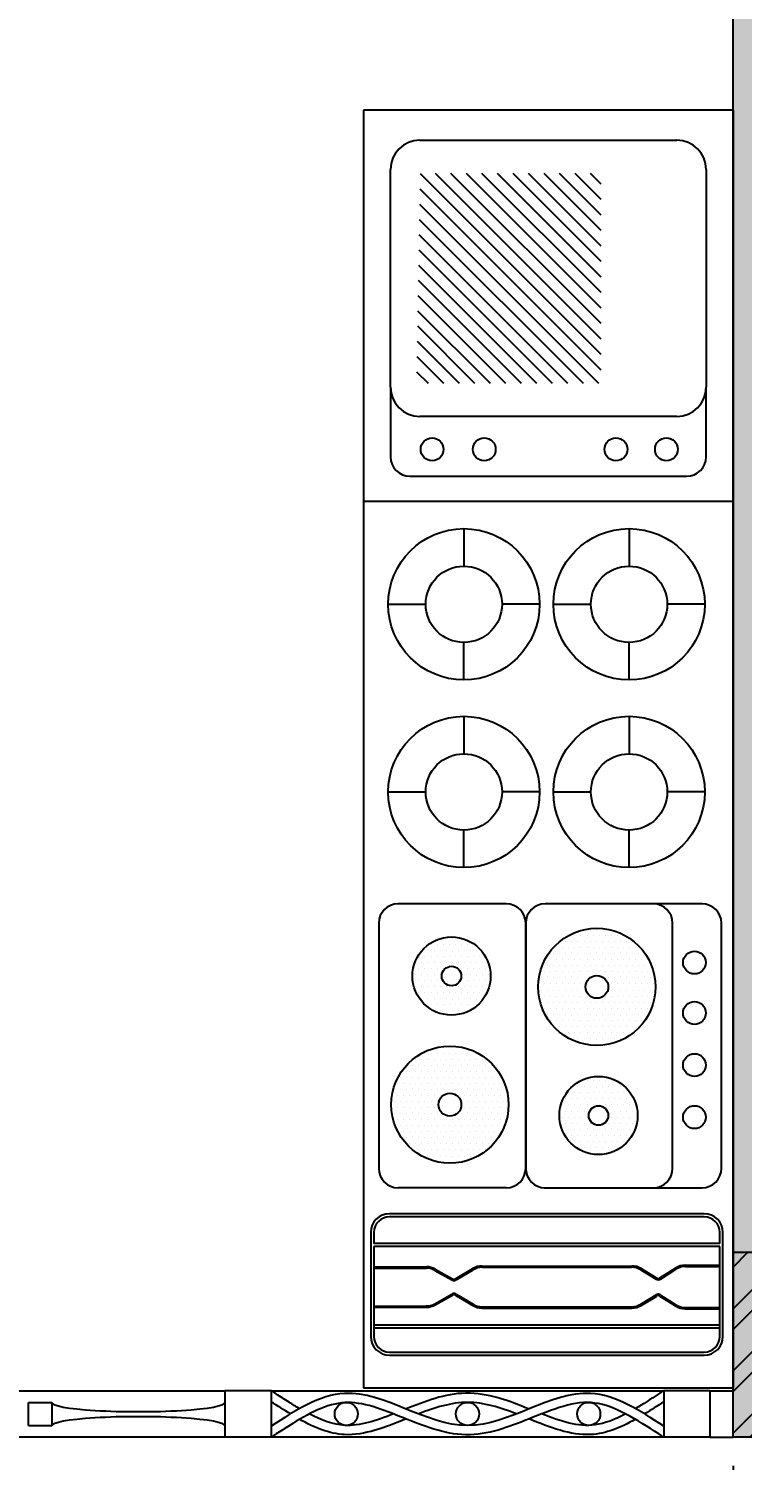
# Model space of a CAD drawing. Header units: millimetres. Extents: x 3409 to 3822, y 896 to 1108.
# Drawn here: x 3473.649 to 3475.194, y 1080.081 to 1083.181 of the extents above; entities that cross this region are included whole.
import ezdxf

# ---------------------------------------------------------------- set-up
doc = ezdxf.new("R2010")
doc.units = ezdxf.units.MM
for name, color, linetype in [('a-epipla', 8, 'Continuous'), ('a-toixoi', 5, 'Continuous'), ('DS_ST_quote 1_50', 7, 'Continuous'), ('Layer1', 5, 'Continuous'), ('ypostilwmata', 232, 'Continuous')]:
    doc.layers.add(name, color=color, linetype=linetype)
doc.styles.get("Standard").update_dxf_attribs({"font": 'arial.ttf'})
doc.dimstyles.get("Standard").update_dxf_attribs({"dimtxt": 0.18, "dimasz": 0.18, "dimexe": 0.18, "dimexo": 0.0625, "dimgap": 0.09, "dimtad": 0, "dimtih": 1, "dimtoh": 1, "dimdec": 4, "dimzin": 0, "dimdsep": 46, "dimtxsty": 'Standard', "dimcen": 0.09, "dimadec": 0, "dimazin": 0, "dimtfac": 1, "dimtdec": 4, "dimtofl": 0, "dimtmove": 0, "dimatfit": 3, "dimfxl": 1, "dimtolj": 1, "dimtzin": 0, "dimarcsym": 0})

# ---------------------------------------------------------------- blocks, each defined once
blk = doc.blocks.new('*X26')
at = {"color": 0}
for p, q in [((105.51402, 122.5058), (105.62727, 122.61905)), ((105.51402, 122.51641), (105.61666, 122.61905)), ((105.51402, 122.52701), (105.60606, 122.61905)), ((105.51402, 122.53762), (105.59545, 122.61905)), ((105.51402, 122.54823), (105.58485, 122.61905)), ((105.51402, 122.55883), (105.57424, 122.61905)), ((105.51402, 122.56944), (105.56363, 122.61905)), ((105.51402, 122.58005), (105.55303, 122.61905)), ((105.51402, 122.59065), (105.54242, 122.61905)), ((105.51402, 122.60126), (105.53181, 122.61905)), ((105.51402, 122.61187), (105.52121, 122.61905)), ((105.51429, 122.49546), (105.63788, 122.61905)), ((105.52471, 122.49527), (105.64848, 122.61905)), ((105.53513, 122.49509), (105.65766, 122.61762)), ((105.54556, 122.49491), (105.65766, 122.60701)), ((105.55598, 122.49472), (105.65766, 122.5964)), ((105.5664, 122.49454), (105.65766, 122.5858)), ((105.57683, 122.49436), (105.65766, 122.57519)), ((105.58725, 122.49417), (105.65766, 122.56458)), ((105.59767, 122.49399), (105.65766, 122.55398)), ((105.6081, 122.49381), (105.65766, 122.54337)), ((105.61852, 122.49363), (105.65766, 122.53276)), ((105.62895, 122.49344), (105.65766, 122.52216)), ((105.63937, 122.49326), (105.65766, 122.51155)), ((105.64979, 122.49308), (105.65766, 122.50094))]:
    blk.add_line(p, q, dxfattribs=at)
blk = doc.blocks.new('*X27')
at = {"color": 0}
for p, q in [((105.8109, 122.8594), (105.8109, 122.8594)), ((105.8203, 122.8594), (105.8203, 122.8594)), ((105.8297, 122.8594), (105.8297, 122.8594)), ((105.8391, 122.8594), (105.8391, 122.8594)), ((105.7594, 122.8312), (105.7594, 122.8312)), ((105.7641, 122.8406), (105.7641, 122.8406)), ((105.7687, 122.8312), (105.7687, 122.8312)), ((105.7734, 122.8406), (105.7734, 122.8406)), ((105.7781, 122.85), (105.7781, 122.85)), ((105.7781, 122.8312), (105.7781, 122.8312)), ((105.7828, 122.8406), (105.7828, 122.8406)), ((105.7875, 122.85), (105.7875, 122.85)), ((105.7875, 122.8312), (105.7875, 122.8312)), ((105.7922, 122.8406), (105.7922, 122.8406)), ((105.7969, 122.85), (105.7969, 122.85)), ((105.7969, 122.8312), (105.7969, 122.8312)), ((105.8016, 122.8406), (105.8016, 122.8406)), ((105.8063, 122.85), (105.8063, 122.85)), ((105.8063, 122.8312), (105.8063, 122.8312)), ((105.8109, 122.8406), (105.8109, 122.8406)), ((105.8156, 122.85), (105.8156, 122.85)), ((105.8156, 122.8312), (105.8156, 122.8312)), ((105.8203, 122.8406), (105.8203, 122.8406)), ((105.825, 122.85), (105.825, 122.85)), ((105.825, 122.8312), (105.825, 122.8312)), ((105.8297, 122.8406), (105.8297, 122.8406)), ((105.8344, 122.85), (105.8344, 122.85)), ((105.8344, 122.8312), (105.8344, 122.8312)), ((105.8391, 122.8406), (105.8391, 122.8406)), ((105.8438, 122.85), (105.8438, 122.85)), ((105.8438, 122.8312), (105.8438, 122.8312)), ((105.8484, 122.8406), (105.8484, 122.8406)), ((105.8531, 122.85), (105.8531, 122.85)), ((105.8531, 122.8312), (105.8531, 122.8312)), ((105.8578, 122.8406), (105.8578, 122.8406)), ((105.8625, 122.85), (105.8625, 122.85)), ((105.8625, 122.8312), (105.8625, 122.8312)), ((105.8672, 122.8406), (105.8672, 122.8406)), ((105.8719, 122.8312), (105.8719, 122.8312)), ((105.8766, 122.8406), (105.8766, 122.8406)), ((105.8812, 122.8312), (105.8812, 122.8312)), ((105.75, 122.8125), (105.75, 122.8125)), ((105.7547, 122.8219), (105.7547, 122.8219)), ((105.7594, 122.8125), (105.7594, 122.8125)), ((105.7641, 122.8219), (105.7641, 122.8219)), ((105.7687, 122.8125), (105.7687, 122.8125)), ((105.7734, 122.8219), (105.7734, 122.8219)), ((105.7781, 122.8125), (105.7781, 122.8125)), ((105.7828, 122.8219), (105.7828, 122.8219)), ((105.7875, 122.8125), (105.7875, 122.8125)), ((105.7922, 122.8219), (105.7922, 122.8219)), ((105.7969, 122.8125), (105.7969, 122.8125)), ((105.8016, 122.8219), (105.8016, 122.8219)), ((105.8063, 122.8125), (105.8063, 122.8125)), ((105.8109, 122.8219), (105.8109, 122.8219)), ((105.8156, 122.8125), (105.8156, 122.8125)), ((105.8203, 122.8219), (105.8203, 122.8219)), ((105.825, 122.8125), (105.825, 122.8125)), ((105.8297, 122.8219), (105.8297, 122.8219)), ((105.8344, 122.8125), (105.8344, 122.8125)), ((105.8391, 122.8219), (105.8391, 122.8219)), ((105.8438, 122.8125), (105.8438, 122.8125)), ((105.8484, 122.8219), (105.8484, 122.8219)), ((105.8531, 122.8125), (105.8531, 122.8125)), ((105.8578, 122.8219), (105.8578, 122.8219)), ((105.8625, 122.8125), (105.8625, 122.8125)), ((105.8672, 122.8219), (105.8672, 122.8219)), ((105.8719, 122.8125), (105.8719, 122.8125)), ((105.8766, 122.8219), (105.8766, 122.8219)), ((105.8812, 122.8125), (105.8812, 122.8125)), ((105.8859, 122.8219), (105.8859, 122.8219)), ((105.8906, 122.8125), (105.8906, 122.8125)), ((105.8953, 122.8219), (105.8953, 122.8219)), ((105.9, 122.8125), (105.9, 122.8125)), ((105.7406, 122.7938), (105.7406, 122.7938)), ((105.7453, 122.8031), (105.7453, 122.8031)), ((105.75, 122.7938), (105.75, 122.7938)), ((105.7547, 122.8031), (105.7547, 122.8031)), ((105.7594, 122.7938), (105.7594, 122.7938)), ((105.7641, 122.8031), (105.7641, 122.8031)), ((105.7687, 122.7938), (105.7687, 122.7938)), ((105.7734, 122.8031), (105.7734, 122.8031)), ((105.7781, 122.7938), (105.7781, 122.7938)), ((105.7828, 122.8031), (105.7828, 122.8031)), ((105.7875, 122.7938), (105.7875, 122.7938)), ((105.7922, 122.8031), (105.7922, 122.8031)), ((105.7969, 122.7938), (105.7969, 122.7938)), ((105.8016, 122.8031), (105.8016, 122.8031)), ((105.8063, 122.7938), (105.8063, 122.7938)), ((105.8109, 122.8031), (105.8109, 122.8031)), ((105.8156, 122.7938), (105.8156, 122.7938)), ((105.8203, 122.8031), (105.8203, 122.8031)), ((105.825, 122.7938), (105.825, 122.7938)), ((105.8297, 122.8031), (105.8297, 122.8031)), ((105.8344, 122.7938), (105.8344, 122.7938)), ((105.8391, 122.8031), (105.8391, 122.8031)), ((105.8438, 122.7938), (105.8438, 122.7938)), ((105.8484, 122.8031), (105.8484, 122.8031)), ((105.8531, 122.7938), (105.8531, 122.7938)), ((105.8578, 122.8031), (105.8578, 122.8031)), ((105.8625, 122.7938), (105.8625, 122.7938)), ((105.8672, 122.8031), (105.8672, 122.8031)), ((105.8719, 122.7938), (105.8719, 122.7938)), ((105.8766, 122.8031), (105.8766, 122.8031)), ((105.8812, 122.7938), (105.8812, 122.7938)), ((105.8859, 122.8031), (105.8859, 122.8031)), ((105.8906, 122.7938), (105.8906, 122.7938)), ((105.8953, 122.8031), (105.8953, 122.8031)), ((105.9, 122.7938), (105.9, 122.7938)), ((105.9047, 122.8031), (105.9047, 122.8031)), ((105.7313, 122.775), (105.7313, 122.775)), ((105.7359, 122.7844), (105.7359, 122.7844)), ((105.7359, 122.7656), (105.7359, 122.7656)), ((105.7406, 122.775), (105.7406, 122.775)), ((105.7453, 122.7844), (105.7453, 122.7844)), ((105.7453, 122.7656), (105.7453, 122.7656)), ((105.75, 122.775), (105.75, 122.775)), ((105.7547, 122.7844), (105.7547, 122.7844)), ((105.7547, 122.7656), (105.7547, 122.7656)), ((105.7594, 122.775), (105.7594, 122.775)), ((105.7641, 122.7844), (105.7641, 122.7844)), ((105.7641, 122.7656), (105.7641, 122.7656)), ((105.7687, 122.775), (105.7687, 122.775)), ((105.7734, 122.7844), (105.7734, 122.7844)), ((105.7734, 122.7656), (105.7734, 122.7656)), ((105.7781, 122.775), (105.7781, 122.775)), ((105.7828, 122.7844), (105.7828, 122.7844)), ((105.7828, 122.7656), (105.7828, 122.7656)), ((105.7875, 122.775), (105.7875, 122.775)), ((105.7922, 122.7844), (105.7922, 122.7844)), ((105.7922, 122.7656), (105.7922, 122.7656)), ((105.7969, 122.775), (105.7969, 122.775)), ((105.8016, 122.7844), (105.8016, 122.7844)), ((105.8016, 122.7656), (105.8016, 122.7656)), ((105.8391, 122.7844), (105.8391, 122.7844)), ((105.8391, 122.7656), (105.8391, 122.7656)), ((105.8438, 122.775), (105.8438, 122.775)), ((105.8484, 122.7844), (105.8484, 122.7844)), ((105.8484, 122.7656), (105.8484, 122.7656)), ((105.8531, 122.775), (105.8531, 122.775)), ((105.8578, 122.7844), (105.8578, 122.7844)), ((105.8578, 122.7656), (105.8578, 122.7656)), ((105.8625, 122.775), (105.8625, 122.775)), ((105.8672, 122.7844), (105.8672, 122.7844)), ((105.8672, 122.7656), (105.8672, 122.7656)), ((105.8719, 122.775), (105.8719, 122.775)), ((105.8766, 122.7844), (105.8766, 122.7844)), ((105.8766, 122.7656), (105.8766, 122.7656)), ((105.8812, 122.775), (105.8812, 122.775)), ((105.8859, 122.7844), (105.8859, 122.7844)), ((105.8859, 122.7656), (105.8859, 122.7656)), ((105.8906, 122.775), (105.8906, 122.775)), ((105.8953, 122.7844), (105.8953, 122.7844)), ((105.8953, 122.7656), (105.8953, 122.7656)), ((105.9, 122.775), (105.9, 122.775)), ((105.9047, 122.7844), (105.9047, 122.7844)), ((105.9047, 122.7656), (105.9047, 122.7656)), ((105.9094, 122.775), (105.9094, 122.775)), ((105.7359, 122.7469), (105.7359, 122.7469)), ((105.7406, 122.7562), (105.7406, 122.7562)), ((105.7453, 122.7469), (105.7453, 122.7469)), ((105.75, 122.7562), (105.75, 122.7562)), ((105.7547, 122.7469), (105.7547, 122.7469)), ((105.7594, 122.7562), (105.7594, 122.7562)), ((105.7641, 122.7469), (105.7641, 122.7469)), ((105.7687, 122.7562), (105.7687, 122.7562)), ((105.7734, 122.7469), (105.7734, 122.7469)), ((105.7781, 122.7562), (105.7781, 122.7562)), ((105.7828, 122.7469), (105.7828, 122.7469)), ((105.7875, 122.7562), (105.7875, 122.7562)), ((105.7922, 122.7469), (105.7922, 122.7469)), ((105.7969, 122.7562), (105.7969, 122.7562)), ((105.8016, 122.7469), (105.8016, 122.7469)), ((105.8063, 122.7562), (105.8063, 122.7562)), ((105.8109, 122.7469), (105.8109, 122.7469)), ((105.8203, 122.7469), (105.8203, 122.7469)), ((105.8297, 122.7469), (105.8297, 122.7469)), ((105.8344, 122.7562), (105.8344, 122.7562)), ((105.8391, 122.7469), (105.8391, 122.7469)), ((105.8438, 122.7562), (105.8438, 122.7562)), ((105.8484, 122.7469), (105.8484, 122.7469)), ((105.8531, 122.7562), (105.8531, 122.7562)), ((105.8578, 122.7469), (105.8578, 122.7469)), ((105.8625, 122.7562), (105.8625, 122.7562)), ((105.8672, 122.7469), (105.8672, 122.7469)), ((105.8719, 122.7562), (105.8719, 122.7562)), ((105.8766, 122.7469), (105.8766, 122.7469)), ((105.8812, 122.7562), (105.8812, 122.7562)), ((105.8859, 122.7469), (105.8859, 122.7469)), ((105.8906, 122.7562), (105.8906, 122.7562)), ((105.8953, 122.7469), (105.8953, 122.7469)), ((105.9, 122.7562), (105.9, 122.7562)), ((105.9047, 122.7469), (105.9047, 122.7469)), ((105.9094, 122.7562), (105.9094, 122.7562)), ((105.7406, 122.7375), (105.7406, 122.7375)), ((105.7453, 122.7281), (105.7453, 122.7281)), ((105.75, 122.7375), (105.75, 122.7375)), ((105.7547, 122.7281), (105.7547, 122.7281)), ((105.7594, 122.7375), (105.7594, 122.7375)), ((105.7641, 122.7281), (105.7641, 122.7281)), ((105.7687, 122.7375), (105.7687, 122.7375)), ((105.7734, 122.7281), (105.7734, 122.7281)), ((105.7781, 122.7375), (105.7781, 122.7375)), ((105.7828, 122.7281), (105.7828, 122.7281)), ((105.7875, 122.7375), (105.7875, 122.7375)), ((105.7922, 122.7281), (105.7922, 122.7281)), ((105.7969, 122.7375), (105.7969, 122.7375)), ((105.8016, 122.7281), (105.8016, 122.7281)), ((105.8063, 122.7375), (105.8063, 122.7375)), ((105.8109, 122.7281), (105.8109, 122.7281)), ((105.8156, 122.7375), (105.8156, 122.7375)), ((105.8203, 122.7281), (105.8203, 122.7281)), ((105.825, 122.7375), (105.825, 122.7375)), ((105.8297, 122.7281), (105.8297, 122.7281)), ((105.8344, 122.7375), (105.8344, 122.7375)), ((105.8391, 122.7281), (105.8391, 122.7281)), ((105.8438, 122.7375), (105.8438, 122.7375)), ((105.8484, 122.7281), (105.8484, 122.7281)), ((105.8531, 122.7375), (105.8531, 122.7375)), ((105.8578, 122.7281), (105.8578, 122.7281)), ((105.8625, 122.7375), (105.8625, 122.7375)), ((105.8672, 122.7281), (105.8672, 122.7281)), ((105.8719, 122.7375), (105.8719, 122.7375)), ((105.8766, 122.7281), (105.8766, 122.7281)), ((105.8812, 122.7375), (105.8812, 122.7375)), ((105.8859, 122.7281), (105.8859, 122.7281)), ((105.8906, 122.7375), (105.8906, 122.7375)), ((105.8953, 122.7281), (105.8953, 122.7281)), ((105.9, 122.7375), (105.9, 122.7375)), ((105.75, 122.7188), (105.75, 122.7188)), ((105.7547, 122.7094), (105.7547, 122.7094)), ((105.7594, 122.7188), (105.7594, 122.7188)), ((105.7641, 122.7094), (105.7641, 122.7094)), ((105.7687, 122.7188), (105.7687, 122.7188)), ((105.7687, 122.7), (105.7687, 122.7)), ((105.7734, 122.7094), (105.7734, 122.7094)), ((105.7781, 122.7188), (105.7781, 122.7188)), ((105.7781, 122.7), (105.7781, 122.7)), ((105.7828, 122.7094), (105.7828, 122.7094)), ((105.7875, 122.7188), (105.7875, 122.7188)), ((105.7875, 122.7), (105.7875, 122.7)), ((105.7922, 122.7094), (105.7922, 122.7094)), ((105.7969, 122.7188), (105.7969, 122.7188)), ((105.7969, 122.7), (105.7969, 122.7)), ((105.8016, 122.7094), (105.8016, 122.7094)), ((105.8063, 122.7188), (105.8063, 122.7188)), ((105.8063, 122.7), (105.8063, 122.7)), ((105.8109, 122.7094), (105.8109, 122.7094)), ((105.8156, 122.7188), (105.8156, 122.7188)), ((105.8156, 122.7), (105.8156, 122.7)), ((105.8203, 122.7094), (105.8203, 122.7094)), ((105.825, 122.7188), (105.825, 122.7188)), ((105.825, 122.7), (105.825, 122.7)), ((105.8297, 122.7094), (105.8297, 122.7094)), ((105.8344, 122.7188), (105.8344, 122.7188)), ((105.8344, 122.7), (105.8344, 122.7)), ((105.8391, 122.7094), (105.8391, 122.7094)), ((105.8438, 122.7188), (105.8438, 122.7188)), ((105.8438, 122.7), (105.8438, 122.7)), ((105.8484, 122.7094), (105.8484, 122.7094)), ((105.8531, 122.7188), (105.8531, 122.7188)), ((105.8531, 122.7), (105.8531, 122.7)), ((105.8578, 122.7094), (105.8578, 122.7094)), ((105.8625, 122.7188), (105.8625, 122.7188)), ((105.8625, 122.7), (105.8625, 122.7)), ((105.8672, 122.7094), (105.8672, 122.7094)), ((105.8719, 122.7188), (105.8719, 122.7188)), ((105.8719, 122.7), (105.8719, 122.7)), ((105.8766, 122.7094), (105.8766, 122.7094)), ((105.8812, 122.7188), (105.8812, 122.7188)), ((105.8859, 122.7094), (105.8859, 122.7094)), ((105.8906, 122.7188), (105.8906, 122.7188)), ((105.7828, 122.6906), (105.7828, 122.6906)), ((105.7922, 122.6906), (105.7922, 122.6906)), ((105.8016, 122.6906), (105.8016, 122.6906)), ((105.8063, 122.6813), (105.8063, 122.6813)), ((105.8109, 122.6906), (105.8109, 122.6906)), ((105.8156, 122.6813), (105.8156, 122.6813)), ((105.8203, 122.6906), (105.8203, 122.6906)), ((105.825, 122.6813), (105.825, 122.6813)), ((105.8297, 122.6906), (105.8297, 122.6906)), ((105.8344, 122.6813), (105.8344, 122.6813)), ((105.8391, 122.6906), (105.8391, 122.6906)), ((105.8484, 122.6906), (105.8484, 122.6906)), ((105.8578, 122.6906), (105.8578, 122.6906))]:
    blk.add_line(p, q, dxfattribs=at)
blk = doc.blocks.new('*X28')
at = {"color": 0}
for p, q in [((105.7922, 122.6156), (105.7922, 122.6156)), ((105.7969, 122.625), (105.7969, 122.625)), ((105.8016, 122.6156), (105.8016, 122.6156)), ((105.8063, 122.625), (105.8063, 122.625)), ((105.8109, 122.6156), (105.8109, 122.6156)), ((105.8156, 122.625), (105.8156, 122.625)), ((105.8203, 122.6156), (105.8203, 122.6156)), ((105.825, 122.625), (105.825, 122.625)), ((105.8297, 122.6156), (105.8297, 122.6156)), ((105.8344, 122.625), (105.8344, 122.625)), ((105.8391, 122.6156), (105.8391, 122.6156)), ((105.8438, 122.625), (105.8438, 122.625)), ((105.8484, 122.6156), (105.8484, 122.6156)), ((105.8578, 122.6156), (105.8578, 122.6156)), ((105.7687, 122.5875), (105.7687, 122.5875)), ((105.7734, 122.5969), (105.7734, 122.5969)), ((105.7781, 122.6063), (105.7781, 122.6063)), ((105.7781, 122.5875), (105.7781, 122.5875)), ((105.7828, 122.5969), (105.7828, 122.5969)), ((105.7875, 122.6063), (105.7875, 122.6063)), ((105.7875, 122.5875), (105.7875, 122.5875)), ((105.7922, 122.5969), (105.7922, 122.5969)), ((105.7969, 122.6063), (105.7969, 122.6063)), ((105.7969, 122.5875), (105.7969, 122.5875)), ((105.8016, 122.5969), (105.8016, 122.5969)), ((105.8063, 122.6063), (105.8063, 122.6063)), ((105.8063, 122.5875), (105.8063, 122.5875)), ((105.8109, 122.5969), (105.8109, 122.5969)), ((105.8156, 122.6063), (105.8156, 122.6063)), ((105.8156, 122.5875), (105.8156, 122.5875)), ((105.8203, 122.5969), (105.8203, 122.5969)), ((105.825, 122.6063), (105.825, 122.6063)), ((105.825, 122.5875), (105.825, 122.5875)), ((105.8297, 122.5969), (105.8297, 122.5969)), ((105.8344, 122.6063), (105.8344, 122.6063)), ((105.8344, 122.5875), (105.8344, 122.5875)), ((105.8391, 122.5969), (105.8391, 122.5969)), ((105.8438, 122.6063), (105.8438, 122.6063)), ((105.8438, 122.5875), (105.8438, 122.5875)), ((105.8484, 122.5969), (105.8484, 122.5969)), ((105.8531, 122.6063), (105.8531, 122.6063)), ((105.8531, 122.5875), (105.8531, 122.5875)), ((105.8578, 122.5969), (105.8578, 122.5969)), ((105.8625, 122.6063), (105.8625, 122.6063)), ((105.8625, 122.5875), (105.8625, 122.5875)), ((105.8672, 122.5969), (105.8672, 122.5969)), ((105.8719, 122.6063), (105.8719, 122.6063)), ((105.8719, 122.5875), (105.8719, 122.5875)), ((105.8766, 122.5969), (105.8766, 122.5969)), ((105.8812, 122.5875), (105.8812, 122.5875)), ((105.7641, 122.5781), (105.7641, 122.5781)), ((105.7687, 122.5687), (105.7687, 122.5687)), ((105.7734, 122.5781), (105.7734, 122.5781)), ((105.7781, 122.5687), (105.7781, 122.5687)), ((105.7828, 122.5781), (105.7828, 122.5781)), ((105.7875, 122.5687), (105.7875, 122.5687)), ((105.7922, 122.5781), (105.7922, 122.5781)), ((105.7969, 122.5687), (105.7969, 122.5687)), ((105.8016, 122.5781), (105.8016, 122.5781)), ((105.8063, 122.5687), (105.8063, 122.5687)), ((105.8391, 122.5781), (105.8391, 122.5781)), ((105.8438, 122.5687), (105.8438, 122.5687)), ((105.8484, 122.5781), (105.8484, 122.5781)), ((105.8531, 122.5687), (105.8531, 122.5687)), ((105.8578, 122.5781), (105.8578, 122.5781)), ((105.8625, 122.5687), (105.8625, 122.5687)), ((105.8672, 122.5781), (105.8672, 122.5781)), ((105.8719, 122.5687), (105.8719, 122.5687)), ((105.8766, 122.5781), (105.8766, 122.5781)), ((105.8812, 122.5687), (105.8812, 122.5687)), ((105.7687, 122.55), (105.7687, 122.55)), ((105.7734, 122.5594), (105.7734, 122.5594)), ((105.7781, 122.55), (105.7781, 122.55)), ((105.7828, 122.5594), (105.7828, 122.5594)), ((105.7875, 122.55), (105.7875, 122.55)), ((105.7922, 122.5594), (105.7922, 122.5594)), ((105.7969, 122.55), (105.7969, 122.55)), ((105.8016, 122.5594), (105.8016, 122.5594)), ((105.8063, 122.55), (105.8063, 122.55)), ((105.8109, 122.5594), (105.8109, 122.5594)), ((105.8156, 122.55), (105.8156, 122.55)), ((105.825, 122.55), (105.825, 122.55)), ((105.8344, 122.55), (105.8344, 122.55)), ((105.8391, 122.5594), (105.8391, 122.5594)), ((105.8438, 122.55), (105.8438, 122.55)), ((105.8484, 122.5594), (105.8484, 122.5594)), ((105.8531, 122.55), (105.8531, 122.55)), ((105.8578, 122.5594), (105.8578, 122.5594)), ((105.8625, 122.55), (105.8625, 122.55)), ((105.8672, 122.5594), (105.8672, 122.5594)), ((105.8719, 122.55), (105.8719, 122.55)), ((105.8766, 122.5594), (105.8766, 122.5594)), ((105.7734, 122.5406), (105.7734, 122.5406)), ((105.7828, 122.5406), (105.7828, 122.5406)), ((105.7875, 122.5312), (105.7875, 122.5312)), ((105.7922, 122.5406), (105.7922, 122.5406)), ((105.7922, 122.5219), (105.7922, 122.5219)), ((105.7969, 122.5312), (105.7969, 122.5312)), ((105.8016, 122.5406), (105.8016, 122.5406)), ((105.8016, 122.5219), (105.8016, 122.5219)), ((105.8063, 122.5312), (105.8063, 122.5312)), ((105.8109, 122.5406), (105.8109, 122.5406)), ((105.8109, 122.5219), (105.8109, 122.5219)), ((105.8156, 122.5312), (105.8156, 122.5312)), ((105.8203, 122.5406), (105.8203, 122.5406)), ((105.8203, 122.5219), (105.8203, 122.5219)), ((105.825, 122.5312), (105.825, 122.5312)), ((105.8297, 122.5406), (105.8297, 122.5406)), ((105.8297, 122.5219), (105.8297, 122.5219)), ((105.8344, 122.5312), (105.8344, 122.5312)), ((105.8391, 122.5406), (105.8391, 122.5406)), ((105.8391, 122.5219), (105.8391, 122.5219)), ((105.8438, 122.5312), (105.8438, 122.5312)), ((105.8484, 122.5406), (105.8484, 122.5406)), ((105.8484, 122.5219), (105.8484, 122.5219)), ((105.8531, 122.5312), (105.8531, 122.5312)), ((105.8578, 122.5406), (105.8578, 122.5406)), ((105.8578, 122.5219), (105.8578, 122.5219)), ((105.8625, 122.5312), (105.8625, 122.5312)), ((105.8672, 122.5406), (105.8672, 122.5406)), ((105.8156, 122.5125), (105.8156, 122.5125)), ((105.825, 122.5125), (105.825, 122.5125)), ((105.8344, 122.5125), (105.8344, 122.5125))]:
    blk.add_line(p, q, dxfattribs=at)
blk = doc.blocks.new('*D105')
at = {"layer": 'Defpoints', "color": 0, "transparency": 16777216}
for p in [(3472.174, 1080.1311), (3475.174, 1080.1311), (3475.174, 1079.9555)]:
    blk.add_point(p, dxfattribs=at)
at = {"layer": 'DS_ST_quote 1_50', "color": 0, "lineweight": -2, "transparency": 16777216}
for p, q in [((3472.174, 1080.0686), (3472.174, 1079.7755)), ((3475.174, 1080.0686), (3475.174, 1079.7755)), ((3472.354, 1079.9555), (3474.994, 1079.9555))]:
    blk.add_line(p, q, dxfattribs=at)
at = {"layer": 'DS_ST_quote 1_50', "color": 0, "transparency": 16777216}
for points in [[(3472.354, 1079.9855), (3472.354, 1079.9255), (3472.174, 1079.9555)], [(3474.994, 1079.9855), (3474.994, 1079.9255), (3475.174, 1079.9555)]]:
    blk.add_solid(points, dxfattribs=at)
at = {"layer": 'DS_ST_quote 1_50', "color": 0, "transparency": 16777216, "insert": (3473.674, 1079.7693), "char_height": 0.18, "attachment_point": 5}
blk.add_mtext('\\A1;3.00', dxfattribs=at)
blk = doc.blocks.new('*D106')
at = {"layer": 'Defpoints', "color": 0, "transparency": 16777216}
for p in [(3475.174, 1080.1311), (3475.574, 1080.1311), (3475.574, 1079.9555)]:
    blk.add_point(p, dxfattribs=at)
at = {"layer": 'DS_ST_quote 1_50', "color": 0, "lineweight": -2, "transparency": 16777216}
for p, q in [((3475.174, 1080.0686), (3475.174, 1079.7755)), ((3475.574, 1080.0686), (3475.574, 1079.7755)), ((3474.994, 1079.9555), (3474.814, 1079.9555)), ((3475.174, 1079.9555), (3475.574, 1079.9555)), ((3475.374, 1079.9555), (3475.374, 1079.3629)), ((3475.754, 1079.9555), (3475.934, 1079.9555)), ((3475.374, 1079.3629), (3475.554, 1079.3629))]:
    blk.add_line(p, q, dxfattribs=at)
at = {"layer": 'DS_ST_quote 1_50', "color": 0, "transparency": 16777216}
for points in [[(3474.994, 1079.9855), (3474.994, 1079.9255), (3475.174, 1079.9555)], [(3475.754, 1079.9855), (3475.754, 1079.9255), (3475.574, 1079.9555)]]:
    blk.add_solid(points, dxfattribs=at)
at = {"layer": 'DS_ST_quote 1_50', "color": 0, "transparency": 16777216, "insert": (3475.8775, 1079.3629), "char_height": 0.18, "attachment_point": 5}
blk.add_mtext('\\A1;0.40', dxfattribs=at)

msp = doc.modelspace()

# ---------------------------------------------------------------- hatches: boundary and pattern name
at = {"layer": 'a-epipla'}
h = msp.add_hatch(dxfattribs=at)
h.set_pattern_fill('ANSI32', color=256, scale=0.01)
h.paths.add_polyline_path([(3418.174, 1084.9311), (3417.774, 1084.9311), (3417.774, 1084.5311), (3418.174, 1084.5311)])
h.paths.add_polyline_path([(3421.574, 1084.9311), (3421.174, 1084.9311), (3421.174, 1084.5311), (3421.574, 1084.5311)])
h.paths.add_polyline_path([(3424.974, 1084.9311), (3424.574, 1084.9311), (3424.574, 1084.5311), (3424.974, 1084.5311)])
h.paths.add_polyline_path([(3428.374, 1084.9311), (3427.974, 1084.9311), (3427.974, 1084.5311), (3428.374, 1084.5311)])
h.paths.add_polyline_path([(3431.774, 1084.9311), (3431.374, 1084.9311), (3431.374, 1084.5311), (3431.774, 1084.5311)])
h.paths.add_polyline_path([(3431.774, 1080.5312), (3431.374, 1080.5312), (3431.374, 1080.1312), (3431.774, 1080.1312)])
h.paths.add_polyline_path([(3428.374, 1080.5311), (3427.974, 1080.5311), (3427.974, 1080.1311), (3428.374, 1080.1311)])
h.paths.add_polyline_path([(3424.974, 1080.5311), (3424.574, 1080.5311), (3424.574, 1080.1311), (3424.974, 1080.1311)])
h.paths.add_polyline_path([(3421.574, 1080.5311), (3421.174, 1080.5311), (3421.174, 1080.1311), (3421.574, 1080.1311)])
h.paths.add_polyline_path([(3418.174, 1080.5311), (3417.774, 1080.5311), (3417.774, 1080.1311), (3418.174, 1080.1311)])
h.paths.add_polyline_path([(3435.174, 1084.9311), (3434.774, 1084.9311), (3434.774, 1084.5311), (3435.174, 1084.5311)])
h.paths.add_polyline_path([(3438.574, 1084.9311), (3438.174, 1084.9311), (3438.174, 1084.5311), (3438.574, 1084.5311)])
h.paths.add_polyline_path([(3441.974, 1084.9311), (3441.574, 1084.9311), (3441.574, 1084.5311), (3441.974, 1084.5311)])
h.paths.add_polyline_path([(3445.374, 1084.9311), (3444.974, 1084.9311), (3444.974, 1084.5311), (3445.374, 1084.5311)])
h.paths.add_polyline_path([(3445.374, 1080.5311), (3444.974, 1080.5311), (3444.974, 1080.1311), (3445.374, 1080.1311)])
h.paths.add_polyline_path([(3441.974, 1080.5311), (3441.574, 1080.5311), (3441.574, 1080.1311), (3441.974, 1080.1311)])
h.paths.add_polyline_path([(3438.574, 1080.5311), (3438.174, 1080.5311), (3438.174, 1080.1311), (3438.574, 1080.1311)])
h.paths.add_polyline_path([(3435.174, 1080.5312), (3434.774, 1080.5312), (3434.774, 1080.1312), (3435.174, 1080.1312)])
h.paths.add_polyline_path([(3451.774, 1084.9311), (3451.374, 1084.9311), (3451.374, 1084.5311), (3451.774, 1084.5311)])
h.paths.add_polyline_path([(3455.174, 1084.9311), (3454.774, 1084.9311), (3454.774, 1084.5311), (3455.174, 1084.5311)])
h.paths.add_polyline_path([(3458.574, 1084.9311), (3458.174, 1084.9311), (3458.174, 1084.5311), (3458.574, 1084.5311)])
h.paths.add_polyline_path([(3461.974, 1084.9311), (3461.574, 1084.9311), (3461.574, 1084.5311), (3461.974, 1084.5311)])
h.paths.add_polyline_path([(3451.774, 1080.5311), (3451.374, 1080.5311), (3451.374, 1080.1311), (3451.774, 1080.1311)])
h.paths.add_polyline_path([(3455.174, 1080.5311), (3454.774, 1080.5311), (3454.774, 1080.1311), (3455.174, 1080.1311)])
h.paths.add_polyline_path([(3458.574, 1080.5311), (3458.174, 1080.5311), (3458.174, 1080.1311), (3458.574, 1080.1311)])
h.paths.add_polyline_path([(3461.974, 1080.5312), (3461.574, 1080.5312), (3461.574, 1080.1312), (3461.974, 1080.1312)])
h.paths.add_polyline_path([(3465.374, 1084.9311), (3464.974, 1084.9311), (3464.974, 1084.5311), (3465.374, 1084.5311)])
h.paths.add_polyline_path([(3468.774, 1084.9311), (3468.374, 1084.9311), (3468.374, 1084.5311), (3468.774, 1084.5311)])
h.paths.add_polyline_path([(3472.174, 1084.9311), (3471.774, 1084.9311), (3471.774, 1084.5311), (3472.174, 1084.5311)])
h.paths.add_polyline_path([(3475.574, 1084.9311), (3475.174, 1084.9311), (3475.174, 1084.5311), (3475.574, 1084.5311)])
h.paths.add_polyline_path([(3478.974, 1084.9311), (3478.574, 1084.9311), (3478.574, 1084.5311), (3478.974, 1084.5311)])
h.paths.add_polyline_path([(3478.974, 1080.5311), (3478.574, 1080.5311), (3478.574, 1080.1311), (3478.974, 1080.1311)])
h.paths.add_polyline_path([(3475.574, 1080.5311), (3475.174, 1080.5311), (3475.174, 1080.1311), (3475.574, 1080.1311)])
h.paths.add_polyline_path([(3472.174, 1080.5311), (3471.774, 1080.5311), (3471.774, 1080.1311), (3472.174, 1080.1311)])
h.paths.add_polyline_path([(3468.774, 1080.5311), (3468.374, 1080.5311), (3468.374, 1080.1311), (3468.774, 1080.1311)])
h.paths.add_polyline_path([(3465.374, 1080.5312), (3464.974, 1080.5312), (3464.974, 1080.1312), (3465.374, 1080.1312)])
h = msp.add_hatch(dxfattribs=at)
h.set_pattern_fill('AR-CONC', color=256, scale=0.00088)
h.paths.add_polyline_path([(3418.174, 1084.9311), (3417.774, 1084.9311), (3417.774, 1084.5311), (3418.174, 1084.5311)])
h.paths.add_polyline_path([(3421.574, 1084.9311), (3421.174, 1084.9311), (3421.174, 1084.5311), (3421.574, 1084.5311)])
h.paths.add_polyline_path([(3418.174, 1080.5311), (3417.774, 1080.5311), (3417.774, 1080.1311), (3418.174, 1080.1311)])
h.paths.add_polyline_path([(3421.574, 1080.5311), (3421.174, 1080.5311), (3421.174, 1080.1311), (3421.574, 1080.1311)])
h.paths.add_polyline_path([(3424.974, 1084.9311), (3424.574, 1084.9311), (3424.574, 1084.5311), (3424.974, 1084.5311)])
h.paths.add_polyline_path([(3424.974, 1080.5311), (3424.574, 1080.5311), (3424.574, 1080.1311), (3424.974, 1080.1311)])
h.paths.add_polyline_path([(3428.374, 1080.5311), (3427.974, 1080.5311), (3427.974, 1080.1311), (3428.374, 1080.1311)])
h.paths.add_polyline_path([(3428.374, 1084.9311), (3427.974, 1084.9311), (3427.974, 1084.5311), (3428.374, 1084.5311)])
h.paths.add_polyline_path([(3431.774, 1084.9311), (3431.374, 1084.9311), (3431.374, 1084.5311), (3431.774, 1084.5311)])
h.paths.add_polyline_path([(3431.774, 1080.5312), (3431.374, 1080.5312), (3431.374, 1080.1312), (3431.774, 1080.1312)])
h.paths.add_polyline_path([(3435.174, 1080.5312), (3434.774, 1080.5312), (3434.774, 1080.1312), (3435.174, 1080.1312)])
h.paths.add_polyline_path([(3435.174, 1084.9311), (3434.774, 1084.9311), (3434.774, 1084.5311), (3435.174, 1084.5311)])
h.paths.add_polyline_path([(3438.574, 1084.9311), (3438.174, 1084.9311), (3438.174, 1084.5311), (3438.574, 1084.5311)])
h.paths.add_polyline_path([(3438.574, 1080.5311), (3438.174, 1080.5311), (3438.174, 1080.1311), (3438.574, 1080.1311)])
h.paths.add_polyline_path([(3441.974, 1084.9311), (3441.574, 1084.9311), (3441.574, 1084.5311), (3441.974, 1084.5311)])
h.paths.add_polyline_path([(3441.974, 1080.5311), (3441.574, 1080.5311), (3441.574, 1080.1311), (3441.974, 1080.1311)])
h.paths.add_polyline_path([(3445.374, 1084.9311), (3444.974, 1084.9311), (3444.974, 1084.5311), (3445.374, 1084.5311)])
h.paths.add_polyline_path([(3445.374, 1080.5311), (3444.974, 1080.5311), (3444.974, 1080.1311), (3445.374, 1080.1311)])
h.paths.add_polyline_path([(3451.774, 1084.9311), (3451.374, 1084.9311), (3451.374, 1084.5311), (3451.774, 1084.5311)])
h.paths.add_polyline_path([(3455.174, 1084.9311), (3454.774, 1084.9311), (3454.774, 1084.5311), (3455.174, 1084.5311)])
h.paths.add_polyline_path([(3451.774, 1080.5311), (3451.374, 1080.5311), (3451.374, 1080.1311), (3451.774, 1080.1311)])
h.paths.add_polyline_path([(3455.174, 1080.5311), (3454.774, 1080.5311), (3454.774, 1080.1311), (3455.174, 1080.1311)])
h.paths.add_polyline_path([(3458.574, 1084.9311), (3458.174, 1084.9311), (3458.174, 1084.5311), (3458.574, 1084.5311)])
h.paths.add_polyline_path([(3458.574, 1080.5311), (3458.174, 1080.5311), (3458.174, 1080.1311), (3458.574, 1080.1311)])
h.paths.add_polyline_path([(3461.974, 1084.9311), (3461.574, 1084.9311), (3461.574, 1084.5311), (3461.974, 1084.5311)])
h.paths.add_polyline_path([(3461.974, 1080.5312), (3461.574, 1080.5312), (3461.574, 1080.1312), (3461.974, 1080.1312)])
h.paths.add_polyline_path([(3465.374, 1084.9311), (3464.974, 1084.9311), (3464.974, 1084.5311), (3465.374, 1084.5311)])
h.paths.add_polyline_path([(3465.374, 1080.5312), (3464.974, 1080.5312), (3464.974, 1080.1312), (3465.374, 1080.1312)])
h.paths.add_polyline_path([(3468.774, 1084.9311), (3468.374, 1084.9311), (3468.374, 1084.5311), (3468.774, 1084.5311)])
h.paths.add_polyline_path([(3468.774, 1080.5311), (3468.374, 1080.5311), (3468.374, 1080.1311), (3468.774, 1080.1311)])
h.paths.add_polyline_path([(3472.174, 1084.9311), (3471.774, 1084.9311), (3471.774, 1084.5311), (3472.174, 1084.5311)])
h.paths.add_polyline_path([(3472.174, 1080.5311), (3471.774, 1080.5311), (3471.774, 1080.1311), (3472.174, 1080.1311)])
h.paths.add_polyline_path([(3475.574, 1084.9311), (3475.174, 1084.9311), (3475.174, 1084.5311), (3475.574, 1084.5311)])
h.paths.add_polyline_path([(3475.574, 1080.5311), (3475.174, 1080.5311), (3475.174, 1080.1311), (3475.574, 1080.1311)])
h.paths.add_polyline_path([(3478.974, 1080.5311), (3478.574, 1080.5311), (3478.574, 1080.1311), (3478.974, 1080.1311)])
h.paths.add_polyline_path([(3478.974, 1084.9311), (3478.574, 1084.9311), (3478.574, 1084.5311), (3478.974, 1084.5311)])
at = {"layer": 'Layer1'}
h = msp.add_hatch(color=256, dxfattribs=at)
h.dxf.hatch_style = 1
h.paths.add_polyline_path([(3461.974, 1084.5311), (3461.574, 1084.5311), (3461.574, 1080.5312), (3461.974, 1080.5312)])
h.paths.add_polyline_path([(3465.374, 1084.5311), (3464.974, 1084.5311), (3464.974, 1080.5312), (3465.374, 1080.5312)])
h.paths.add_polyline_path([(3475.574, 1084.5311), (3475.174, 1084.5311), (3475.174, 1080.5311), (3475.574, 1080.5311)])
h.paths.add_polyline_path([(3478.974, 1084.5311), (3478.774, 1084.5311), (3478.774, 1083.7811), (3477.2573, 1083.7811), (3477.2573, 1083.5811), (3478.774, 1083.5811), (3478.774, 1082.6311), (3475.574, 1082.6311), (3475.574, 1082.4311), (3478.774, 1082.4311), (3478.774, 1081.4811), (3477.2573, 1081.4811), (3477.2573, 1081.2811), (3478.774, 1081.2811), (3478.774, 1080.5311), (3478.974, 1080.5311)])
h.paths.add_polyline_path([(3478.574, 1084.9311), (3477.2573, 1084.9311), (3477.2573, 1084.7311), (3478.574, 1084.7311)])
h.paths.add_polyline_path([(3476.2547, 1084.9311), (3475.574, 1084.9311), (3475.574, 1084.7311), (3476.2547, 1084.7311)])
h.paths.add_polyline_path([(3476.2547, 1080.3311), (3475.574, 1080.3311), (3475.574, 1080.1311), (3476.2548, 1080.1311)])
h.paths.add_polyline_path([(3478.574, 1080.3311), (3477.2573, 1080.3311), (3477.2573, 1080.1311), (3478.574, 1080.1311)])

# ---------------------------------------------------------------- linework, layer by layer
at = {"layer": 'a-epipla'}
for p, q in [((3475.174, 1083.0045), (3474.374, 1083.0045)), ((3474.374, 1083.0045), (3474.374, 1082.1568)), ((3475.174, 1083.0045), (3475.174, 1080.2377)), ((3474.4957, 1082.9397), (3475.0523, 1082.9397)), ((3474.4325, 1082.4048), (3474.4325, 1082.8764)), ((3475.1156, 1082.8764), (3475.1156, 1082.4048)), ((3474.4325, 1082.4048), (3474.4325, 1082.2536)), ((3475.1156, 1082.2536), (3475.1156, 1082.4048)), ((3475.0523, 1082.3415), (3474.4957, 1082.3415)), ((3474.4744, 1082.2116), (3475.0737, 1082.2116)), ((3475.174, 1082.1568), (3474.374, 1082.1568)), ((3474.374, 1082.1568), (3474.374, 1080.2377)), ((3474.5912, 1082.0983), (3474.5912, 1082.0171)), ((3474.9488, 1082.0983), (3474.9488, 1082.0171)), ((3474.4274, 1081.9345), (3474.5087, 1081.9345)), ((3474.7551, 1081.9345), (3474.6738, 1081.9345)), ((3474.7849, 1081.9345), (3474.8662, 1081.9345)), ((3475.1126, 1081.9345), (3475.0313, 1081.9345)), ((3474.5912, 1081.7707), (3474.5912, 1081.8519)), ((3474.9488, 1081.7707), (3474.9488, 1081.8519)), ((3474.5912, 1081.692), (3474.5912, 1081.6107)), ((3474.9488, 1081.692), (3474.9488, 1081.6107)), ((3474.4274, 1081.5281), (3474.5087, 1081.5281)), ((3474.7551, 1081.5281), (3474.6738, 1081.5281)), ((3474.7849, 1081.5281), (3474.8662, 1081.5281)), ((3475.1126, 1081.5281), (3475.0313, 1081.5281)), ((3474.5912, 1081.3643), (3474.5912, 1081.4455)), ((3474.9488, 1081.3643), (3474.9488, 1081.4455)), ((3474.6831, 1081.2859), (3474.4489, 1081.2859)), ((3475.1068, 1081.2859), (3474.7669, 1081.2859)), ((3474.4069, 1081.2439), (3474.4069, 1080.7128)), ((3474.725, 1081.2439), (3474.725, 1080.7128)), ((3474.725, 1080.7128), (3474.725, 1081.2439)), ((3475.0431, 1080.7128), (3475.0431, 1081.2439)), ((3475.1487, 1080.7128), (3475.1487, 1081.2439)), ((3474.6831, 1080.6709), (3474.4489, 1080.6709)), ((3474.765, 1080.6709), (3475.1068, 1080.6709)), ((3475.1115, 1080.6148), (3474.4301, 1080.6148)), ((3475.1115, 1080.608), (3474.4301, 1080.608)), ((3474.3898, 1080.5744), (3474.3898, 1080.3488)), ((3474.3965, 1080.5744), (3474.3965, 1080.5504)), ((3475.1452, 1080.5504), (3475.1452, 1080.5744)), ((3475.1519, 1080.347), (3475.1519, 1080.5744)), ((3475.1452, 1080.5504), (3474.3965, 1080.5504)), ((3475.1452, 1080.5437), (3474.3965, 1080.5437)), ((3474.3965, 1080.5437), (3474.3965, 1080.3488)), ((3475.1452, 1080.3488), (3475.1452, 1080.5437)), ((3475.07, 1080.5032), (3475.1452, 1080.5032)), ((3474.3965, 1080.4998), (3474.5101, 1080.4998)), ((3474.3965, 1080.4971), (3474.5094, 1080.4971)), ((3474.5284, 1080.4921), (3474.5653, 1080.4712)), ((3474.5291, 1080.4948), (3474.5666, 1080.4736)), ((3474.5734, 1080.4737), (3474.6107, 1080.496)), ((3474.5748, 1080.4713), (3474.6114, 1080.4933)), ((3474.6305, 1080.5015), (3474.9549, 1080.5015)), ((3474.6312, 1080.4988), (3474.9542, 1080.4988)), ((3474.9741, 1080.4932), (3475.0072, 1080.4732)), ((3474.9749, 1080.4959), (3475.0086, 1080.4755)), ((3475.0157, 1080.4756), (3475.0492, 1080.4971)), ((3475.0172, 1080.4733), (3475.05, 1080.4944)), ((3475.0708, 1080.5005), (3475.1452, 1080.5005)), ((3474.5284, 1080.4198), (3474.5653, 1080.4408)), ((3474.5748, 1080.4406), (3474.6114, 1080.4187)), ((3474.3965, 1080.4148), (3474.5094, 1080.4148)), ((3474.3965, 1080.4121), (3474.5101, 1080.4121)), ((3474.5291, 1080.4171), (3474.5666, 1080.4384)), ((3474.5734, 1080.4383), (3474.6107, 1080.416)), ((3474.6305, 1080.4105), (3474.9549, 1080.4105)), ((3474.6312, 1080.4132), (3474.9542, 1080.4132)), ((3474.9741, 1080.4188), (3475.0072, 1080.4388)), ((3474.9749, 1080.4161), (3475.0086, 1080.4365)), ((3475.0157, 1080.4364), (3475.0492, 1080.4149)), ((3475.0172, 1080.4387), (3475.05, 1080.4176)), ((3475.0708, 1080.4115), (3475.1452, 1080.4115)), ((3475.07, 1080.4088), (3475.1452, 1080.4088)), ((3475.1452, 1080.3737), (3474.3965, 1080.3737)), ((3475.1452, 1080.367), (3474.3965, 1080.367)), ((3474.4301, 1080.3152), (3475.1115, 1080.3152)), ((3474.4301, 1080.3084), (3475.1115, 1080.3084)), ((3473.274, 1080.2311), (3474.074, 1080.2311)), ((3474.074, 1080.2311), (3474.074, 1080.1311)), ((3474.174, 1080.2311), (3474.074, 1080.2311)), ((3474.174, 1080.2311), (3475.024, 1080.2311)), ((3474.174, 1080.2311), (3474.174, 1080.1311)), ((3474.374, 1080.2377), (3475.174, 1080.2377)), ((3475.024, 1080.2311), (3475.024, 1080.1311)), ((3475.124, 1080.2311), (3475.024, 1080.2311)), ((3475.124, 1080.2311), (3475.124, 1080.1311)), ((3475.124, 1080.2311), (3475.174, 1080.2311)), ((3473.649, 1080.1561), (3473.649, 1080.2061)), ((3473.649, 1080.2061), (3473.699, 1080.2061)), ((3473.699, 1080.2061), (3473.699, 1080.1561)), ((3474.074, 1080.1311), (3473.274, 1080.1311)), ((3473.649, 1080.1561), (3473.699, 1080.1561)), ((3474.174, 1080.1311), (3474.074, 1080.1311)), ((3475.024, 1080.1311), (3474.174, 1080.1311)), ((3475.124, 1080.1311), (3475.024, 1080.1311)), ((3475.124, 1080.1311), (3475.174, 1080.1311))]:
    msp.add_line(p, q, dxfattribs=at)
for centre, radius in [((3474.5225, 1082.27), 0.0247), ((3474.6353, 1082.27), 0.0247), ((3474.9204, 1082.27), 0.0247), ((3475.0297, 1082.27), 0.0247), ((3474.5912, 1081.9345), 0.1638), ((3474.9488, 1081.9345), 0.1638), ((3474.5912, 1081.9345), 0.0826), ((3474.9488, 1081.9345), 0.0826), ((3474.5912, 1081.5281), 0.1638), ((3474.9488, 1081.5281), 0.1638), ((3474.5912, 1081.5281), 0.0826), ((3474.9488, 1081.5281), 0.0826), ((3474.8791, 1081.1059), 0.1269), ((3474.5645, 1081.1294), 0.0846), ((3475.0904, 1081.1587), 0.0247), ((3474.5645, 1081.1294), 0.0212), ((3474.8791, 1081.1059), 0.0247), ((3475.0904, 1081.0494), 0.0247), ((3474.561, 1080.8509), 0.1269), ((3475.0904, 1080.9366), 0.0247), ((3474.8826, 1080.8274), 0.0846), ((3474.561, 1080.8509), 0.0247), ((3474.8826, 1080.8274), 0.0212), ((3475.0904, 1080.8238), 0.0247), ((3474.3366, 1080.1811), 0.025), ((3474.5991, 1080.1811), 0.025), ((3474.8616, 1080.1811), 0.025)]:
    msp.add_circle(centre, radius, dxfattribs=at)
for centre, radius, start, end in [((3474.4957, 1082.8764), 0.0633, 90, 180), ((3475.0523, 1082.8764), 0.0633, 360, 90), ((3474.4957, 1082.4048), 0.0633, 180, 270), ((3475.0523, 1082.4048), 0.0633, 270, 360), ((3474.4744, 1082.2536), 0.0419, 180, 270), ((3475.0737, 1082.2536), 0.0419, 270, 360), ((3474.4489, 1081.2439), 0.0419, 90, 180), ((3474.6831, 1081.2439), 0.0419, 360, 90), ((3474.767, 1081.2439), 0.0419, 90, 180), ((3475.0012, 1081.2439), 0.0419, 360, 90), ((3475.1068, 1081.2439), 0.0419, 360, 90), ((3474.4489, 1080.7128), 0.0419, 180, 270), ((3474.6831, 1080.7128), 0.0419, 270, 360), ((3474.767, 1080.7128), 0.0419, 180, 270), ((3475.0012, 1080.7128), 0.0419, 270, 360), ((3475.1068, 1080.7128), 0.0419, 270, 360), ((3474.4301, 1080.5744), 0.0404, 90, 180), ((3474.4301, 1080.5744), 0.0336, 90, 180), ((3475.1115, 1080.5744), 0.0404, 360, 90), ((3475.1115, 1080.5744), 0.0336, 0, 90), ((3475.07, 1080.4647), 0.0385, 90, 122.721), ((3474.5094, 1080.4586), 0.0385, 60.4747, 90), ((3474.5101, 1080.4613), 0.0385, 60.4747, 90), ((3474.5699, 1080.4794), 0.00673, 240.4747, 300.9499), ((3474.6305, 1080.463), 0.0385, 90, 120.9499), ((3474.6312, 1080.4603), 0.0385, 90, 120.9499), ((3474.9542, 1080.4603), 0.0385, 58.7502, 90), ((3474.9549, 1080.463), 0.0385, 58.7502, 90), ((3475.0121, 1080.4812), 0.00942, 238.7502, 302.721), ((3475.0121, 1080.4812), 0.00673, 238.7502, 302.721), ((3475.0708, 1080.462), 0.0385, 90, 122.721), ((3474.5699, 1080.4794), 0.00942, 240.4747, 300.9499), ((3474.5699, 1080.4326), 0.00942, 59.0501, 119.5253), ((3474.5094, 1080.4534), 0.0385, 270, 299.5253), ((3474.5101, 1080.4507), 0.0385, 270, 299.5253), ((3474.5699, 1080.4326), 0.00673, 59.0501, 119.5253), ((3474.6305, 1080.449), 0.0385, 239.0501, 270), ((3474.6312, 1080.4517), 0.0385, 239.0501, 270), ((3474.9542, 1080.4517), 0.0385, 270, 301.2498), ((3474.9549, 1080.449), 0.0385, 270, 301.2498), ((3475.0121, 1080.4308), 0.00942, 57.279, 121.2498), ((3475.0121, 1080.4308), 0.00673, 57.279, 121.2498), ((3475.07, 1080.4473), 0.0385, 237.279, 270), ((3475.0708, 1080.45), 0.0385, 237.279, 270), ((3474.4301, 1080.3488), 0.0404, 180, 270), ((3474.4301, 1080.3488), 0.0336, 180, 270), ((3475.1115, 1080.3488), 0.0404, 270, 360), ((3475.1115, 1080.3488), 0.0336, 270, 360)]:
    msp.add_arc(centre, radius, start, end, dxfattribs=at)
msp.add_ellipse((3473.8865, 1080.2061), major_axis=(-0.1875, 0), ratio=0.106667, start_param=0, end_param=3.141593, dxfattribs=at)
at = {"layer": 'a-epipla', "extrusion": (0, 0, -1)}
msp.add_ellipse((3473.8865, 1080.1559), major_axis=(-0.1875, 0), ratio=0.106667, start_param=0, end_param=3.141593, dxfattribs=at)
at = {"layer": 'a-epipla'}
msp.add_spline([(3475.024, 1080.1545), (3474.8653, 1080.2257), (3474.5991, 1080.1561), (3474.333, 1080.2257), (3474.174, 1080.1545)], degree=3, dxfattribs=at)
for points, knots in [([(3474.2354, 1080.1926), (3474.2279, 1080.197), (3474.2204, 1080.2016), (3474.2036, 1080.2123), (3474.1943, 1080.2183), (3474.185, 1080.2244), (3474.1816, 1080.2267), (3474.1782, 1080.2289), (3474.1748, 1080.2311)], [0.84174953, 0.84174953, 0.84174953, 0.84174953, 0.86739351, 0.86739351, 0.8984503, 0.8984503, 0.8984503, 0.90967283, 0.90967283, 0.90967283, 0.90967283]), ([(3474.7322, 1080.1919), (3474.7319, 1080.192), (3474.7316, 1080.1921), (3474.6887, 1080.2093), (3474.6434, 1080.227), (3474.5497, 1080.2252), (3474.5068, 1080.2083), (3474.466, 1080.1919)], [0.3210748, 0.3210748, 0.3210748, 0.3210748, 0.3220109, 0.3220109, 0.452396, 0.452396, 0.5772589, 0.5772589, 0.5772589, 0.5772589]), ([(3475.0232, 1080.2311), (3475.0198, 1080.2289), (3475.0165, 1080.2266), (3475.0131, 1080.2244), (3474.996, 1080.2133), (3474.9792, 1080.2024), (3474.9627, 1080.1927)], [-0.01121311, -0.01121311, -0.01121311, -0.01121311, 0, 0, 0, 0.05672948, 0.05672948, 0.05672948, 0.05672948]), ([(3475.0232, 1080.1311), (3475.0198, 1080.1333), (3475.0165, 1080.1355), (3475.0131, 1080.1377), (3474.9647, 1080.1694), (3474.918, 1080.1989), (3474.8314, 1080.2107), (3474.7838, 1080.1911), (3474.6887, 1080.1528), (3474.6434, 1080.1352), (3474.5477, 1080.137), (3474.503, 1080.1554), (3474.4145, 1080.1911), (3474.3713, 1080.2079), (3474.2953, 1080.2036), (3474.2549, 1080.1824), (3474.2036, 1080.1499), (3474.1943, 1080.1438), (3474.185, 1080.1377), (3474.1816, 1080.1355), (3474.1782, 1080.1333), (3474.1748, 1080.1311)], [-0.0112131, -0.0112131, -0.0112131, -0.0112131, 0, 0, 0, 0.1610054, 0.1610054, 0.3220109, 0.3220109, 0.452396, 0.452396, 0.5827812, 0.5827812, 0.7250873, 0.7250873, 0.8673935, 0.8673935, 0.8984503, 0.8984503, 0.8984503, 0.9096728, 0.9096728, 0.9096728, 0.9096728]), ([(3474.7051, 1080.1811), (3474.67, 1080.1947), (3474.5991, 1080.2175), (3474.5283, 1080.1947), (3474.4931, 1080.1811)], [0.3412053, 0.3412053, 0.3412053, 0.3412053, 0.4491388, 0.5571217, 0.5571217, 0.5571217, 0.5571217]), ([(3474.466, 1080.1703), (3474.4209, 1080.1521), (3474.3423, 1080.1205), (3474.2675, 1080.1516), (3474.2354, 1080.1695)], [0.5849327, 0.5849327, 0.5849327, 0.5849327, 0.7242857, 0.8305677, 0.8305677, 0.8305677, 0.8305677]), ([(3474.439, 1080.1811), (3474.401, 1080.1662), (3474.3653, 1080.1546), (3474.3086, 1080.1578), (3474.2828, 1080.1673), (3474.2562, 1080.1811)], [0.6052272, 0.6052272, 0.6052272, 0.6052272, 0.7250873, 0.7250873, 0.8177004, 0.8177004, 0.8177004, 0.8177004]), ([(3474.9627, 1080.1695), (3474.9306, 1080.1515), (3474.8558, 1080.1206), (3474.7774, 1080.1521), (3474.7322, 1080.1703)], [0.0679649, 0.0679649, 0.0679649, 0.0679649, 0.1739844, 0.3134011, 0.3134011, 0.3134011, 0.3134011]), ([(3474.9417, 1080.1811), (3474.9187, 1080.1691), (3474.8963, 1080.1603), (3474.8392, 1080.1526), (3474.8009, 1080.1649), (3474.7592, 1080.1811)], [0.080857, 0.080857, 0.080857, 0.080857, 0.1610054, 0.1610054, 0.2929507, 0.2929507, 0.2929507, 0.2929507])]:
    msp.add_open_spline(points, degree=3, knots=knots, dxfattribs=at)
for points in [[(3474.2157, 1080.1811), (3474.2018, 1080.1896), (3474.1879, 1080.1986), (3474.174, 1080.2077)], [(3475.024, 1080.2077), (3475.0102, 1080.1986), (3474.9963, 1080.1896), (3474.9825, 1080.1811)]]:
    msp.add_open_spline(points, degree=3, dxfattribs=at)
at = {"layer": 'a-toixoi'}
msp.add_line((3475.174, 1080.5311), (3475.174, 1084.5311), dxfattribs=at)
at = {"layer": 'ypostilwmata'}
msp.add_lwpolyline([(3475.174, 1080.5311), (3475.574, 1080.5311), (3475.574, 1080.1311), (3475.174, 1080.1311)], close=True, dxfattribs=at)

# ---------------------------------------------------------------- block references
at = {"layer": 'a-epipla'}
for name, p, xscale, yscale, zscale, rotation in [('*X26', (3086.8246, 1416.797), 3.164784071749182, 3.164784071749182, 3.164784071749182, 269.9999999999999), ('*X28', (3326.6576, 1252.4433), -1.397668986426879, 1.397668986426879, 1.397668986426856, 180), ('*X27', (3326.6576, 1252.4433), -1.397668986426879, 1.397668986426879, 1.397668986426856, 180)]:
    msp.add_blockref(name, p, dxfattribs=dict(at, xscale=xscale, yscale=yscale, zscale=zscale, rotation=rotation))
at = {"layer": 'a-epipla', "xscale": 1.397668986426879, "yscale": 1.397668986426879, "zscale": 1.397668986426879}
for name in ['*X27', '*X28']:
    msp.add_blockref(name, (3326.9757, 909.5135), dxfattribs=at)

# ---------------------------------------------------------------- dimensions: what is measured, and where the dimension line sits
at = {"layer": 'DS_ST_quote 1_50'}
dim = msp.add_linear_dim(base=(3475.174, 1079.9555), p1=(3472.174, 1080.1311), p2=(3475.174, 1080.1311), dimstyle='Standard', override={"dimdec": 2, "dimtdec": 2, "dimtmove": 1, "dimfxl": 0.05}, dxfattribs=at)
dim.commit()
dim.dimension.update_dxf_attribs({"geometry": '*D105', "text_midpoint": (3473.674, 1079.7693), "dimtype": 160})
dim = msp.add_linear_dim(base=(3475.574, 1079.9555), p1=(3475.174, 1080.1311), p2=(3475.574, 1080.1311), dimstyle='Standard', override={"dimdec": 2, "dimtdec": 2, "dimtmove": 1, "dimfxl": 0.05}, dxfattribs=at)
dim.commit()
dim.dimension.update_dxf_attribs({"geometry": '*D106', "text_midpoint": (3475.644, 1079.3629)})

doc.saveas('drawing.dxf')
